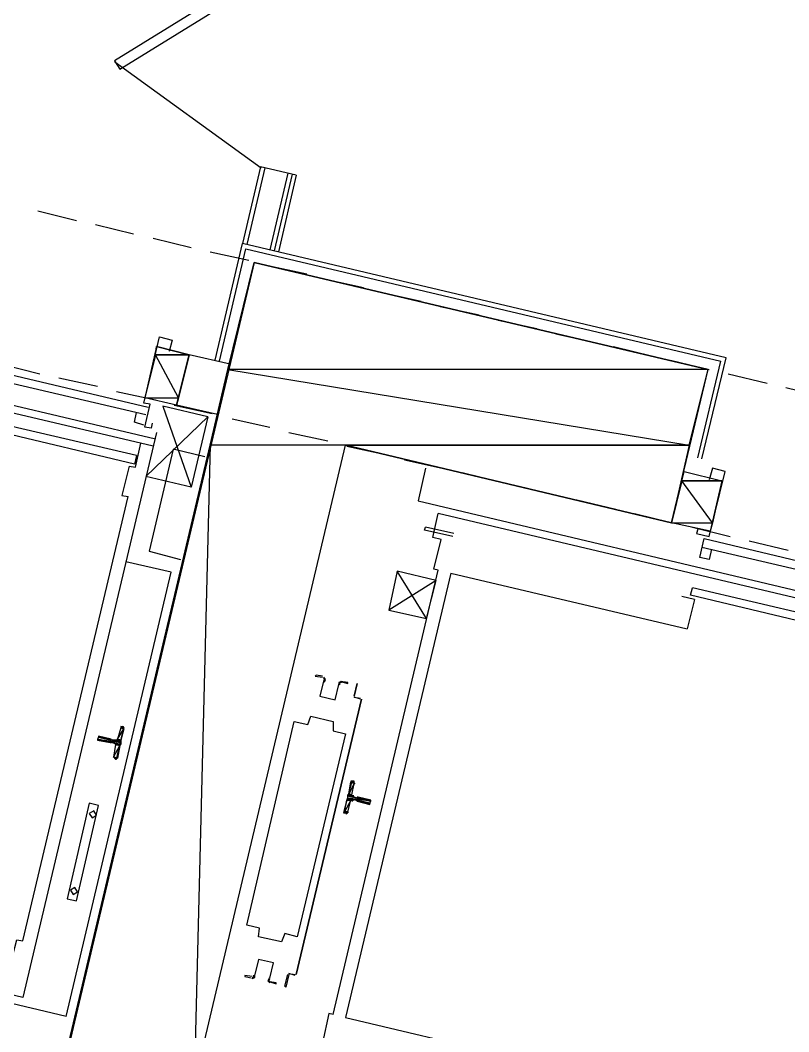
# Model space of a CAD drawing. Header units: feet. Extents: x -84 to 198, y -22 to 181.
# Drawn here: x 69.37 to 79.12, y 113.26 to 126.1 of the extents above; entities that cross this region are included whole.
import ezdxf

# ---------------------------------------------------------------- set-up
doc = ezdxf.new("R2010")
doc.units = ezdxf.units.FT
for name, color, linetype in [('A-LINEA', 7, 'CONTINUOUS'), ('A-LINEA-FINA', 9, 'CONTINUOUS'), ('A-MURO-CONCRETO', 8, 'CONTINUOUS')]:
    doc.layers.add(name, color=color, linetype=linetype)

msp = doc.modelspace()

# ---------------------------------------------------------------- linework, layer by layer
at = {"layer": 'A-LINEA'}
for p, q in [((70.5641, 125.5761), (72.4211, 124.2319)), ((72.4133, 124.2444), (72.1867, 123.2711)), ((72.4667, 124.2311), (72.24, 123.2578)), ((72.8667, 124.1378), (72.4133, 124.2444)), ((72.76, 124.1644), (72.5333, 123.1911)), ((72.8133, 124.1511), (72.5867, 123.1778)), ((72.8667, 124.1378), (72.64, 123.1644)), ((69.5867, 123.6844), (70.08, 123.5644)), ((70.32, 123.5111), (70.8, 123.3911)), ((71.0533, 123.3378), (71.5333, 123.2178)), ((71.84, 121.7911), (72.1867, 123.2711)), ((78.32, 121.8178), (72.1867, 123.2711)), ((71.7733, 123.1644), (72.2667, 123.0578)), ((71.8933, 121.7778), (72.2267, 123.2044)), ((72.2267, 123.2044), (78.2533, 121.7778)), ((72.5067, 122.9911), (73, 122.8844)), ((73.24, 122.8178), (73.72, 122.7111)), ((73.9733, 122.6444), (74.4533, 122.5378)), ((63.8267, 122.5111), (71.08, 120.7911)), ((74.6933, 122.4711), (75.1867, 122.3644)), ((71.0533, 120.6978), (64.08, 122.3378)), ((75.4267, 122.2978), (75.92, 122.1911)), ((76.16, 122.1244), (76.64, 122.0178)), ((67.4533, 122.0311), (70.9867, 121.1911)), ((67.4267, 121.9244), (70.96, 121.0978)), ((71.0933, 121.9644), (70.9467, 121.3111)), ((71.5067, 121.8578), (71.0933, 121.9644)), ((71.3467, 121.2178), (71.5067, 121.8578)), ((72.0267, 121.7378), (71.5067, 121.8578)), ((76.8933, 121.9644), (77.3733, 121.8444)), ((69.1333, 121.7378), (69.6133, 121.6178)), ((77.6133, 121.7911), (78.1067, 121.6711)), ((77.96, 120.5511), (78.2533, 121.7778)), ((78.0133, 120.5378), (78.32, 121.8178)), ((78.3467, 121.6178), (78.84, 121.4978)), ((69.8533, 121.5644), (70.3467, 121.4578)), ((70.84, 120.5778), (67.3067, 121.4044)), ((70.5867, 121.3911), (71.08, 121.2844)), ((79.08, 121.4444), (79.56, 121.3244)), ((70.8133, 120.4711), (67.28, 121.3111)), ((71.3467, 121.2178), (70.9467, 121.3111)), ((71.32, 121.2178), (71.8, 121.1111)), ((71.8667, 121.0978), (71.3467, 121.2178)), ((71.7467, 121.0711), (71.5333, 120.1778)), ((72.0533, 121.0444), (72.5333, 120.9378)), ((71.0933, 120.8711), (69.4, 113.6978)), ((72.7733, 120.8711), (73.2667, 120.7644)), ((70.8267, 120.4311), (70.8933, 120.7378)), ((73.5067, 120.6978), (74, 120.5911)), ((70.84, 120.5778), (70.8133, 120.4711)), ((70.7467, 120.4444), (70.6533, 120.0711)), ((70.7467, 120.4444), (70.8267, 120.4311)), ((74.24, 120.5244), (74.72, 120.4178)), ((71.5333, 120.1778), (70.96, 120.3111)), ((74.5067, 120.4178), (74.4133, 120.0044)), ((74.9733, 120.3644), (75.4533, 120.2444)), ((75.6933, 120.1911), (76.1867, 120.0711)), ((78.2667, 120.2578), (78.12, 119.6178)), ((69.4, 114.4178), (70.7333, 120.0578)), ((70.6533, 120.0711), (70.7333, 120.0578)), ((74.4133, 120.0044), (81.6667, 118.2844)), ((76.4267, 120.0178), (76.92, 119.8978)), ((81.64, 118.1911), (74.6667, 119.8444)), ((77.16, 119.8444), (77.64, 119.7244)), ((74.4933, 119.6311), (74.5067, 119.6711)), ((74.8667, 119.5911), (74.5067, 119.6711)), ((77.8933, 119.6711), (78.3733, 119.5511)), ((74.8533, 119.5511), (74.4933, 119.6311)), ((74.6133, 119.1378), (74.7067, 119.5111)), ((78.0133, 119.4178), (81.5467, 118.5911)), ((78.04, 119.5244), (81.5733, 118.6844)), ((78.6133, 119.4978), (79.1067, 119.3778)), ((78.1333, 119.3911), (78.1067, 119.2578)), ((71.28, 119.0978), (70.7067, 119.2311)), ((69.9467, 113.4578), (71.28, 119.0978)), ((73.3333, 113.4844), (74.6667, 119.1244)), ((74.8267, 119.0844), (73.4933, 113.4444)), ((74.6667, 119.1244), (74.6133, 119.1378)), ((74.8267, 119.0844), (77.8267, 118.3778)), ((74.64, 118.9911), (74.04, 118.6178)), ((77.92, 118.7511), (77.76, 118.7911)), ((77.8667, 118.8044), (77.8933, 118.8978)), ((81.4, 117.9644), (77.8667, 118.8044)), ((81.4267, 118.0711), (77.8933, 118.8978)), ((77.92, 118.7511), (77.8267, 118.3778)), ((73.68, 117.4844), (73.6, 117.5111)), ((73.6, 117.5111), (73.68, 117.4978)), ((72.8667, 113.9911), (73.6933, 117.4844)), ((73.6933, 117.4844), (72.8667, 113.9911)), ((73.68, 117.4844), (73.68, 117.4844)), ((70.64, 117.1244), (70.6, 116.9778)), ((70.6779, 117.1239), (70.6542, 117.1104)), ((70.52, 116.9778), (70.52, 116.9778)), ((70.5333, 116.9778), (70.5333, 116.9778)), ((70.5733, 116.9644), (70.5333, 116.9644)), ((70.5733, 116.9111), (70.5467, 116.7511)), ((70.5603, 116.7477), (70.5754, 116.725)), ((73.5733, 116.2711), (73.6, 116.4178)), ((73.6131, 116.4079), (73.5979, 116.4306)), ((73.52, 116.0578), (73.56, 116.2044)), ((73.5867, 116.2178), (73.6267, 116.2044)), ((73.64, 116.2311), (73.6, 116.2444)), ((73.6267, 116.1911), (73.6267, 116.1911)), ((73.64, 116.1911), (73.64, 116.1911)), ((73.4954, 116.0316), (73.5191, 116.0452)), ((69.9467, 113.4578), (62.0267, 115.3378)), ((69.4, 113.6978), (62.4267, 115.3511)), ((72.8533, 113.9778), (72.7733, 114.0044)), ((72.7733, 114.0044), (72.8533, 113.9911)), ((72.8533, 113.9911), (72.8533, 113.9911)), ((73.4933, 113.4444), (76.4933, 112.7378))]:
    msp.add_line(p, q, dxfattribs=at)
for points in [[(73.1067, 127.1644), (70.56, 125.5911), (70.6267, 125.4844), (73.1733, 127.0578), (73.1067, 127.1644)], [(77.6267, 119.7244), (78.0933, 121.6711), (72.3333, 123.0311), (69.4933, 111.0311), (75.2533, 109.6711), (75.7067, 111.6178), (71.5733, 112.5911), (73.4933, 120.7111), (77.6267, 119.7244)], [(71.04, 120.9911), (71.0267, 120.9244), (70.9467, 120.9378), (71.0133, 121.2311), (70.9333, 121.2444), (71.1333, 122.0844), (71.2933, 122.0444), (71.2533, 121.8978)], [(70.9333, 120.9644), (70.8133, 121.0044), (70.84, 121.1244)], [(70.96, 120.3111), (71.7467, 121.0711), (71.1733, 121.2044), (71.5333, 120.1778)], [(71.7067, 120.5644), (71.3067, 120.6578), (71, 119.3644), (71.4, 119.2578)], [(78.12, 119.6178), (77.6267, 119.7244), (77.7867, 120.3778), (78.2667, 120.2578)], [(77.96, 119.6444), (77.9467, 119.5911), (78.1067, 119.5511), (78.3067, 120.3778), (78.1467, 120.4178), (78.1067, 120.2711)], [(74.7067, 119.5111), (74.6, 119.5378), (74.6667, 119.8444)], [(78.1067, 119.2578), (77.9867, 119.2844), (78.04, 119.5244)], [(74.52, 118.5111), (74.1467, 119.1111), (74.04, 118.6178), (74.52, 118.5111), (74.64, 118.9911), (74.1467, 119.1111)], [(73.2, 117.7778), (73.12, 117.7911), (73.1067, 117.7778), (73.2, 117.7644)], [(73.2173, 117.7142), (73.2264, 117.7343), (73.2115, 117.7505)], [(73.2243, 117.7028), (73.2396, 117.7364), (73.2147, 117.7635)], [(73.2131, 117.7169), (73.1676, 117.5242), (73.3602, 117.4786), (73.4058, 117.6713)], [(73.2131, 117.7169), (73.1676, 117.5242), (73.3602, 117.4786), (73.4058, 117.6713)], [(73.4407, 117.7103), (73.4063, 117.6972), (73.4049, 117.6604)], [(73.4377, 117.6973), (73.4171, 117.6895), (73.4162, 117.6674)], [(73.4267, 117.7111), (73.52, 117.6844), (73.52, 117.6978), (73.4267, 117.7111)], [(73.6, 117.5244), (73.64, 117.6844), (73.6, 117.5244), (73.6, 117.5244)], [(72.24, 114.6178), (72.84, 117.2044), (73.0133, 117.1644), (73.0533, 117.2711), (73.3333, 117.2044), (73.3333, 117.0844), (73.4933, 117.0444), (72.88, 114.4711), (72.72, 114.5111), (72.68, 114.4044), (72.3867, 114.4711), (72.4, 114.5778), (72.24, 114.6178)], [(70.5733, 116.7244), (70.5867, 116.7244), (70.68, 117.1244), (70.6667, 117.1378)], [(70.52, 116.9778), (70.36, 117.0178), (70.3467, 116.9644), (70.5067, 116.9378)], [(70.56, 116.9244), (70.52, 116.9378), (70.52, 116.9378)], [(70.5861, 116.8998), (70.5837, 116.915), (70.5713, 116.9239)], [(70.5754, 116.9516), (70.5905, 116.9541), (70.5995, 116.9665)], [(73.5867, 116.4444), (73.5733, 116.4444), (73.4667, 116.0444), (73.4933, 116.0444)], [(73.5979, 116.2039), (73.5828, 116.2015), (73.5739, 116.189)], [(73.5872, 116.2691), (73.5896, 116.2539), (73.6021, 116.245)], [(73.64, 116.1911), (73.8, 116.1511), (73.8133, 116.2044), (73.6533, 116.2444), (73.64, 116.2444), (73.64, 116.2444)], [(69.96, 114.9511), (70.08, 114.9244), (70.36, 116.1378), (70.24, 116.1644), (69.96, 114.9511)], [(70.2759, 115.979), (70.3321, 116.0137), (70.2974, 116.0699), (70.2413, 116.0352), (70.2759, 115.979)], [(70.0359, 115.0057), (70.0921, 115.0404), (70.0574, 115.0965), (70.0013, 115.0619), (70.0359, 115.0057)], [(69.2267, 114.0578), (69.32, 114.4311), (69.4, 114.4178)], [(72.5336, 113.9454), (72.5791, 114.138), (72.3865, 114.1836), (72.3408, 113.991)], [(72.5336, 113.9454), (72.5791, 114.138), (72.3865, 114.1836), (72.3408, 113.991)], [(72.3067, 113.9644), (72.2133, 113.9778), (72.2133, 113.9644), (72.2933, 113.9511)], [(72.306, 113.9386), (72.3404, 113.9517), (72.3418, 113.9885)], [(72.3089, 113.9516), (72.3296, 113.9594), (72.3304, 113.9815)], [(72.5223, 113.9461), (72.5071, 113.9125), (72.532, 113.8854)], [(72.5294, 113.9347), (72.5203, 113.9146), (72.5352, 113.8984)], [(72.5333, 113.8978), (72.6133, 113.8711), (72.6133, 113.8844), (72.5333, 113.8978)], [(72.7733, 113.9911), (72.7733, 113.9911), (72.7333, 113.8311), (72.72, 113.8444), (72.76, 113.9911)], [(73.3333, 113.4844), (73.28, 113.4978), (73.2, 113.1244), (73.08, 113.1511)]]:
    msp.add_lwpolyline(points, dxfattribs=at)
at = {"layer": 'A-LINEA-FINA'}
for p, q in [((70.68, 117.1111), (70.64, 117.1244)), ((70.68, 117.1244), (70.64, 117.1244)), ((70.68, 117.1244), (70.6533, 117.1378)), ((70.5067, 116.9378), (70.3467, 116.9778)), ((70.52, 116.9378), (70.3467, 116.9778)), ((70.52, 116.9778), (70.36, 117.0178)), ((70.52, 116.9778), (70.36, 117.0178)), ((70.52, 116.9778), (70.36, 117.0044)), ((70.64, 116.9644), (70.6, 116.9778)), ((70.5067, 116.9378), (70.3467, 116.9644)), ((70.6267, 116.8978), (70.5733, 116.9111)), ((70.6267, 116.8978), (70.5733, 116.9111)), ((70.5867, 116.7244), (70.56, 116.7378)), ((70.5867, 116.7244), (70.56, 116.7378)), ((70.5867, 116.7378), (70.56, 116.7378)), ((70.5867, 116.7244), (70.5733, 116.7244)), ((73.56, 116.4444), (73.6, 116.4444)), ((73.56, 116.4444), (73.6, 116.4311)), ((73.56, 116.4311), (73.6, 116.4311)), ((73.56, 116.4311), (73.6, 116.4178)), ((73.5733, 116.4444), (73.5867, 116.4444)), ((73.5067, 116.2178), (73.56, 116.2044)), ((73.52, 116.2711), (73.5733, 116.2578)), ((73.52, 116.2711), (73.5733, 116.2578)), ((73.52, 116.2578), (73.5867, 116.2444)), ((73.52, 116.2311), (73.5867, 116.2178)), ((73.5333, 116.2844), (73.5733, 116.2711)), ((73.64, 116.2444), (73.8133, 116.2044)), ((73.64, 116.2311), (73.8133, 116.2044)), ((73.64, 116.2311), (73.8133, 116.1911)), ((73.64, 116.2044), (73.8, 116.1644)), ((73.64, 116.1911), (73.8, 116.1644)), ((73.4667, 116.0444), (73.5067, 116.0444)), ((73.4667, 116.0444), (73.4933, 116.0444)), ((73.48, 116.0578), (73.52, 116.0444)), ((73.48, 116.0578), (73.5067, 116.0444))]:
    msp.add_line(p, q, dxfattribs=at)
for points in [[(70.6, 116.9778), (70.68, 117.1111), (70.64, 117.1244), (70.6, 116.9778)], [(70.64, 116.9644), (70.6, 116.9778), (70.68, 117.1111), (70.64, 116.9644)], [(70.64, 117.1244), (70.68, 117.1244), (70.64, 117.1378), (70.64, 117.1244)], [(70.68, 117.1244), (70.64, 117.1378), (70.6533, 117.1378), (70.68, 117.1244), (70.68, 117.1244)], [(70.64, 117.1378), (70.68, 117.1244), (70.68, 117.1244), (70.64, 117.1378)], [(70.64, 117.1244), (70.68, 117.1111), (70.68, 117.1111), (70.64, 117.1244), (70.64, 117.1244)], [(70.68, 117.1244), (70.68, 117.1244), (70.64, 117.1244), (70.68, 117.1244)], [(70.68, 117.1244), (70.64, 117.1244), (70.68, 117.1111), (70.68, 117.1244), (70.68, 117.1244)], [(70.68, 117.1244), (70.68, 117.1244), (70.6533, 117.1378), (70.68, 117.1244)], [(70.6533, 117.1378), (70.68, 117.1244), (70.68, 117.1244), (70.6533, 117.1378)], [(70.68, 117.1244), (70.68, 117.1244), (70.6533, 117.1378), (70.68, 117.1244)], [(70.68, 117.1244), (70.6533, 117.1378), (70.6667, 117.1378), (70.68, 117.1244), (70.68, 117.1244)], [(70.6533, 117.1378), (70.68, 117.1244), (70.68, 117.1244), (70.6533, 117.1378)], [(70.68, 117.1244), (70.68, 117.1244), (70.6667, 117.1378), (70.68, 117.1244)], [(70.68, 117.1244), (70.6667, 117.1378), (70.68, 117.1244), (70.68, 117.1244), (70.68, 117.1244)], [(70.3467, 116.9778), (70.64, 116.9378), (70.36, 117.0044), (70.3467, 116.9778), (70.3467, 116.9778)], [(70.3467, 116.9644), (70.5067, 116.9378), (70.3467, 116.9778), (70.3467, 116.9644), (70.3467, 116.9644)], [(70.3467, 116.9778), (70.5067, 116.9378), (70.5067, 116.9378), (70.3467, 116.9778)], [(70.5067, 116.9378), (70.5067, 116.9378), (70.3467, 116.9778), (70.5067, 116.9378)], [(70.3467, 116.9778), (70.5067, 116.9378), (70.5067, 116.9378), (70.3467, 116.9778), (70.3467, 116.9778)], [(70.3467, 116.9778), (70.5067, 116.9378), (70.5067, 116.9378), (70.3467, 116.9778)], [(70.5067, 116.9378), (70.5067, 116.9378), (70.3467, 116.9778), (70.5067, 116.9378), (70.5067, 116.9378)], [(70.3467, 116.9778), (70.52, 116.9378), (70.52, 116.9378), (70.3467, 116.9778)], [(70.52, 116.9378), (70.52, 116.9378), (70.3467, 116.9778), (70.52, 116.9378)], [(70.52, 116.9378), (70.3467, 116.9778), (70.5067, 116.9378), (70.52, 116.9378), (70.52, 116.9378)], [(70.3467, 116.9778), (70.52, 116.9378), (70.52, 116.9378), (70.3467, 116.9778)], [(70.52, 116.9378), (70.52, 116.9378), (70.3467, 116.9778), (70.52, 116.9378), (70.52, 116.9378)], [(70.3467, 116.9778), (70.52, 116.9378), (70.52, 116.9378), (70.3467, 116.9778)], [(70.52, 116.9378), (70.52, 116.9378), (70.3467, 116.9778), (70.52, 116.9378), (70.52, 116.9378)], [(70.3467, 116.9778), (70.52, 116.9378), (70.52, 116.9378), (70.3467, 116.9778)], [(70.52, 116.9378), (70.52, 116.9378), (70.3467, 116.9778), (70.52, 116.9378), (70.52, 116.9378)], [(70.64, 116.9111), (70.3467, 116.9778), (70.64, 116.9378), (70.64, 116.9111)], [(70.36, 117.0044), (70.52, 116.9778), (70.36, 117.0178), (70.36, 117.0044)], [(70.36, 117.0178), (70.52, 116.9778), (70.52, 116.9778), (70.36, 117.0178), (70.36, 117.0178)], [(70.36, 117.0178), (70.52, 116.9778), (70.52, 116.9778), (70.36, 117.0178)], [(70.52, 116.9778), (70.52, 116.9778), (70.36, 117.0178), (70.52, 116.9778), (70.52, 116.9778)], [(70.36, 117.0178), (70.52, 116.9778), (70.52, 116.9778), (70.36, 117.0178)], [(70.52, 116.9778), (70.52, 116.9778), (70.36, 117.0178), (70.52, 116.9778)], [(70.36, 117.0178), (70.52, 116.9778), (70.52, 116.9778), (70.36, 117.0178), (70.36, 117.0178)], [(70.36, 117.0178), (70.52, 116.9778), (70.52, 116.9778), (70.36, 117.0178)], [(70.52, 116.9778), (70.52, 116.9778), (70.36, 117.0178), (70.52, 116.9778), (70.52, 116.9778)], [(70.36, 117.0178), (70.52, 116.9778), (70.52, 116.9778), (70.36, 117.0178)], [(70.52, 116.9778), (70.52, 116.9778), (70.36, 117.0178), (70.52, 116.9778), (70.52, 116.9778)], [(70.52, 116.9644), (70.52, 116.9644), (70.36, 117.0044), (70.52, 116.9644)], [(70.52, 116.9644), (70.36, 117.0044), (70.5333, 116.9644), (70.52, 116.9644), (70.52, 116.9644)], [(70.52, 116.9778), (70.52, 116.9778), (70.36, 117.0044), (70.52, 116.9778)], [(70.52, 116.9778), (70.36, 117.0044), (70.52, 116.9644), (70.52, 116.9778), (70.52, 116.9778)], [(70.5867, 116.9644), (70.64, 116.9644), (70.6, 116.9778), (70.5867, 116.9644)], [(70.6, 116.9778), (70.64, 116.9644), (70.64, 116.9644), (70.6, 116.9778), (70.6, 116.9778)], [(70.5467, 116.7511), (70.6267, 116.8978), (70.5733, 116.9111), (70.5467, 116.7511)], [(70.6, 116.7378), (70.5467, 116.7511), (70.6267, 116.8978), (70.6, 116.7378)], [(70.5733, 116.9244), (70.64, 116.9111), (70.56, 116.9244), (70.5733, 116.9244), (70.5733, 116.9244)], [(70.56, 116.9244), (70.64, 116.9111), (70.64, 116.9111), (70.56, 116.9244)], [(70.64, 116.9111), (70.64, 116.9111), (70.56, 116.9244), (70.64, 116.9111), (70.64, 116.9111)], [(70.5733, 116.9644), (70.64, 116.9378), (70.64, 116.9378), (70.5733, 116.9644)], [(70.64, 116.9378), (70.64, 116.9378), (70.5733, 116.9644), (70.64, 116.9378), (70.64, 116.9378)], [(70.5733, 116.9644), (70.64, 116.9378), (70.64, 116.9378), (70.5733, 116.9644)], [(70.64, 116.9378), (70.64, 116.9378), (70.5733, 116.9644), (70.64, 116.9378), (70.64, 116.9378)], [(70.64, 116.9378), (70.5733, 116.9644), (70.64, 116.9511), (70.64, 116.9378)], [(70.5733, 116.9644), (70.64, 116.9511), (70.5867, 116.9644), (70.5733, 116.9644), (70.5733, 116.9644)], [(70.5733, 116.9111), (70.6267, 116.9111), (70.5733, 116.9244), (70.5733, 116.9111), (70.5733, 116.9111)], [(70.5733, 116.9244), (70.6267, 116.9111), (70.6267, 116.9111), (70.5733, 116.9244)], [(70.6267, 116.9111), (70.6267, 116.9111), (70.5733, 116.9244), (70.6267, 116.9111), (70.6267, 116.9111)], [(70.5733, 116.9244), (70.6267, 116.9111), (70.6267, 116.9111), (70.5733, 116.9244)], [(70.6267, 116.9111), (70.6267, 116.9111), (70.5733, 116.9244), (70.6267, 116.9111), (70.6267, 116.9111)], [(70.5733, 116.9244), (70.6267, 116.9111), (70.6267, 116.9111), (70.5733, 116.9244)], [(70.6267, 116.9111), (70.6267, 116.9111), (70.5733, 116.9244), (70.6267, 116.9111), (70.6267, 116.9111)], [(70.6267, 116.9111), (70.5733, 116.9244), (70.64, 116.9111), (70.6267, 116.9111)], [(70.5733, 116.9111), (70.6267, 116.8978), (70.6267, 116.8978), (70.5733, 116.9111)], [(70.6267, 116.8978), (70.6267, 116.8978), (70.5733, 116.9111), (70.6267, 116.8978)], [(70.5733, 116.9111), (70.6267, 116.8978), (70.6267, 116.8978), (70.5733, 116.9111)], [(70.6267, 116.8978), (70.6267, 116.8978), (70.5733, 116.9111), (70.6267, 116.8978), (70.6267, 116.8978)], [(70.6267, 116.8978), (70.5733, 116.9111), (70.6267, 116.9111), (70.6267, 116.8978)], [(70.5867, 116.9644), (70.64, 116.9511), (70.64, 116.9511), (70.5867, 116.9644)], [(70.64, 116.9511), (70.64, 116.9511), (70.5867, 116.9644), (70.64, 116.9511), (70.64, 116.9511)], [(70.5867, 116.9644), (70.64, 116.9511), (70.64, 116.9511), (70.5867, 116.9644)], [(70.64, 116.9511), (70.64, 116.9511), (70.5867, 116.9644), (70.64, 116.9511), (70.64, 116.9511)], [(70.5867, 116.9644), (70.64, 116.9511), (70.64, 116.9511), (70.5867, 116.9644)], [(70.64, 116.9511), (70.64, 116.9511), (70.5867, 116.9644), (70.64, 116.9511), (70.64, 116.9511)], [(70.5867, 116.9644), (70.64, 116.9511), (70.64, 116.9511), (70.5867, 116.9644)], [(70.64, 116.9511), (70.64, 116.9511), (70.5867, 116.9644), (70.64, 116.9511), (70.64, 116.9511)], [(70.64, 116.9511), (70.5867, 116.9644), (70.64, 116.9644), (70.64, 116.9511)], [(70.5867, 116.7378), (70.56, 116.7511), (70.5467, 116.7511), (70.5867, 116.7378), (70.5867, 116.7378)], [(70.6, 116.7378), (70.6, 116.7378), (70.5467, 116.7511), (70.6, 116.7378)], [(70.6, 116.7378), (70.5467, 116.7511), (70.5867, 116.7378), (70.6, 116.7378), (70.6, 116.7378)], [(70.56, 116.7378), (70.5867, 116.7378), (70.56, 116.7511), (70.56, 116.7378)], [(70.56, 116.7511), (70.5867, 116.7378), (70.5867, 116.7378), (70.56, 116.7511), (70.56, 116.7511)], [(70.5733, 116.7244), (70.5867, 116.7244), (70.56, 116.7378), (70.5733, 116.7244)], [(70.56, 116.7378), (70.5867, 116.7244), (70.5867, 116.7244), (70.56, 116.7378)], [(70.5867, 116.7244), (70.5867, 116.7244), (70.56, 116.7378), (70.5867, 116.7244)], [(70.56, 116.7378), (70.5867, 116.7244), (70.5867, 116.7244), (70.56, 116.7378)], [(70.5867, 116.7244), (70.5867, 116.7244), (70.56, 116.7378), (70.5867, 116.7244), (70.5867, 116.7244)], [(70.5867, 116.7378), (70.5867, 116.7378), (70.56, 116.7378), (70.5867, 116.7378)], [(70.5867, 116.7378), (70.56, 116.7378), (70.5867, 116.7244), (70.5867, 116.7378), (70.5867, 116.7378)], [(73.56, 116.4311), (73.6, 116.4178), (73.5333, 116.2844), (73.56, 116.4311)], [(73.6, 116.4178), (73.5333, 116.2844), (73.5733, 116.2711), (73.6, 116.4178)], [(73.56, 116.4444), (73.56, 116.4444), (73.6, 116.4444), (73.56, 116.4444)], [(73.56, 116.4444), (73.6, 116.4444), (73.5733, 116.4444), (73.56, 116.4444), (73.56, 116.4444)], [(73.6, 116.4444), (73.56, 116.4444), (73.6, 116.4311), (73.6, 116.4444)], [(73.6, 116.4311), (73.56, 116.4444), (73.56, 116.4444), (73.6, 116.4311), (73.6, 116.4311)], [(73.56, 116.4311), (73.6, 116.4311), (73.56, 116.4444), (73.56, 116.4311), (73.56, 116.4311)], [(73.56, 116.4311), (73.56, 116.4311), (73.6, 116.4311), (73.56, 116.4311)], [(73.6, 116.4311), (73.56, 116.4311), (73.6, 116.4178), (73.6, 116.4311)], [(73.6, 116.4178), (73.56, 116.4311), (73.56, 116.4311), (73.6, 116.4178), (73.6, 116.4178)], [(73.5867, 116.4444), (73.5733, 116.4444), (73.5733, 116.4444), (73.5867, 116.4444)], [(73.5733, 116.4444), (73.5733, 116.4444), (73.5867, 116.4444), (73.5733, 116.4444)], [(73.5733, 116.4444), (73.5867, 116.4444), (73.6, 116.4444), (73.5733, 116.4444), (73.5733, 116.4444)], [(73.5067, 116.2044), (73.56, 116.2044), (73.48, 116.0578), (73.5067, 116.2044)], [(73.56, 116.2044), (73.48, 116.0578), (73.52, 116.0578), (73.56, 116.2044)], [(73.52, 116.2178), (73.5733, 116.2044), (73.5067, 116.2178), (73.52, 116.2178)], [(73.5733, 116.2044), (73.5067, 116.2178), (73.56, 116.2044), (73.5733, 116.2044)], [(73.56, 116.2044), (73.5067, 116.2178), (73.5067, 116.2178), (73.56, 116.2044), (73.56, 116.2044)], [(73.5067, 116.2044), (73.56, 116.2044), (73.5067, 116.2178), (73.5067, 116.2044), (73.5067, 116.2044)], [(73.5067, 116.2044), (73.5067, 116.2044), (73.56, 116.2044), (73.5067, 116.2044)], [(73.5333, 116.2844), (73.5733, 116.2711), (73.52, 116.2711), (73.5333, 116.2844)], [(73.5733, 116.2711), (73.52, 116.2711), (73.5733, 116.2578), (73.5733, 116.2711)], [(73.5733, 116.2578), (73.52, 116.2711), (73.52, 116.2711), (73.5733, 116.2578), (73.5733, 116.2578)], [(73.5733, 116.2578), (73.52, 116.2711), (73.5867, 116.2578), (73.5733, 116.2578), (73.5733, 116.2578)], [(73.5867, 116.2578), (73.52, 116.2711), (73.52, 116.2711), (73.5867, 116.2578)], [(73.52, 116.2711), (73.52, 116.2711), (73.5867, 116.2578), (73.52, 116.2711), (73.52, 116.2711)], [(73.52, 116.2711), (73.5867, 116.2578), (73.52, 116.2578), (73.52, 116.2711)], [(73.5867, 116.2578), (73.52, 116.2578), (73.5867, 116.2444), (73.5867, 116.2578), (73.5867, 116.2578)], [(73.5867, 116.2444), (73.52, 116.2578), (73.52, 116.2578), (73.5867, 116.2444)], [(73.52, 116.2578), (73.52, 116.2578), (73.5867, 116.2444), (73.52, 116.2578), (73.52, 116.2578)], [(73.5867, 116.2444), (73.52, 116.2578), (73.52, 116.2578), (73.5867, 116.2444)], [(73.52, 116.2578), (73.52, 116.2578), (73.5867, 116.2444), (73.52, 116.2578), (73.52, 116.2578)], [(73.5867, 116.2444), (73.52, 116.2578), (73.6, 116.2444), (73.5867, 116.2444), (73.5867, 116.2444)], [(73.52, 116.2578), (73.8133, 116.1911), (73.52, 116.2311), (73.52, 116.2578)], [(73.8133, 116.1911), (73.52, 116.2311), (73.8, 116.1644), (73.8133, 116.1911), (73.8133, 116.1911)], [(73.5867, 116.2178), (73.52, 116.2311), (73.52, 116.2311), (73.5867, 116.2178)], [(73.52, 116.2311), (73.52, 116.2311), (73.5867, 116.2178), (73.52, 116.2311), (73.52, 116.2311)], [(73.5867, 116.2178), (73.52, 116.2311), (73.5733, 116.2178), (73.5867, 116.2178), (73.5867, 116.2178)], [(73.5733, 116.2178), (73.52, 116.2311), (73.52, 116.2311), (73.5733, 116.2178)], [(73.52, 116.2311), (73.52, 116.2311), (73.5733, 116.2178), (73.52, 116.2311), (73.52, 116.2311)], [(73.5733, 116.2178), (73.52, 116.2311), (73.52, 116.2311), (73.5733, 116.2178)], [(73.52, 116.2311), (73.52, 116.2311), (73.5733, 116.2178), (73.52, 116.2311), (73.52, 116.2311)], [(73.52, 116.2311), (73.5733, 116.2178), (73.52, 116.2178), (73.52, 116.2311)], [(73.5733, 116.2178), (73.52, 116.2178), (73.5733, 116.2044), (73.5733, 116.2178), (73.5733, 116.2178)], [(73.5733, 116.2044), (73.52, 116.2178), (73.52, 116.2178), (73.5733, 116.2044)], [(73.52, 116.2178), (73.52, 116.2178), (73.5733, 116.2044), (73.52, 116.2178), (73.52, 116.2178)], [(73.5733, 116.2711), (73.5333, 116.2844), (73.5333, 116.2844), (73.5733, 116.2711), (73.5733, 116.2711)], [(73.8, 116.1644), (73.6267, 116.2044), (73.6267, 116.2044), (73.8, 116.1644)], [(73.6267, 116.2044), (73.6267, 116.2044), (73.8, 116.1644), (73.6267, 116.2044), (73.6267, 116.2044)], [(73.8, 116.1644), (73.6267, 116.2044), (73.6267, 116.2044), (73.8, 116.1644)], [(73.6267, 116.2044), (73.6267, 116.2044), (73.8, 116.1644), (73.6267, 116.2044), (73.6267, 116.2044)], [(73.64, 116.2044), (73.8, 116.1644), (73.6267, 116.2044), (73.64, 116.2044), (73.64, 116.2044)], [(73.64, 116.2444), (73.64, 116.2444), (73.8133, 116.2044), (73.64, 116.2444)], [(73.64, 116.2444), (73.8133, 116.2044), (73.6533, 116.2444), (73.64, 116.2444), (73.64, 116.2444)], [(73.8133, 116.2044), (73.64, 116.2444), (73.64, 116.2444), (73.8133, 116.2044)], [(73.64, 116.2444), (73.64, 116.2444), (73.8133, 116.2044), (73.64, 116.2444)], [(73.8133, 116.2044), (73.64, 116.2444), (73.64, 116.2444), (73.8133, 116.2044), (73.8133, 116.2044)], [(73.64, 116.2311), (73.8133, 116.2044), (73.64, 116.2444), (73.64, 116.2311), (73.64, 116.2311)], [(73.64, 116.2311), (73.64, 116.2311), (73.8133, 116.2044), (73.64, 116.2311)], [(73.8133, 116.2044), (73.64, 116.2311), (73.8133, 116.1911), (73.8133, 116.2044)], [(73.8133, 116.1911), (73.64, 116.2311), (73.64, 116.2311), (73.8133, 116.1911), (73.8133, 116.1911)], [(73.8133, 116.1911), (73.64, 116.2311), (73.64, 116.2311), (73.8133, 116.1911)], [(73.64, 116.2311), (73.64, 116.2311), (73.8133, 116.1911), (73.64, 116.2311), (73.64, 116.2311)], [(73.8133, 116.1911), (73.64, 116.2311), (73.64, 116.2311), (73.8133, 116.1911)], [(73.64, 116.2311), (73.64, 116.2311), (73.8133, 116.1911), (73.64, 116.2311), (73.64, 116.2311)], [(73.8133, 116.1911), (73.64, 116.2311), (73.64, 116.2311), (73.8133, 116.1911)], [(73.64, 116.2311), (73.64, 116.2311), (73.8133, 116.1911), (73.64, 116.2311), (73.64, 116.2311)], [(73.8, 116.1644), (73.64, 116.2044), (73.64, 116.2044), (73.8, 116.1644)], [(73.64, 116.2044), (73.64, 116.2044), (73.8, 116.1644), (73.64, 116.2044)], [(73.8, 116.1644), (73.64, 116.2044), (73.64, 116.2044), (73.8, 116.1644)], [(73.64, 116.2044), (73.64, 116.2044), (73.8, 116.1644), (73.64, 116.2044), (73.64, 116.2044)], [(73.64, 116.1911), (73.8, 116.1644), (73.64, 116.2044), (73.64, 116.1911), (73.64, 116.1911)], [(73.64, 116.1911), (73.64, 116.1911), (73.8, 116.1644), (73.64, 116.1911)], [(73.8, 116.1644), (73.64, 116.1911), (73.8, 116.1511), (73.8, 116.1644), (73.8, 116.1644)], [(73.8, 116.1511), (73.64, 116.1911), (73.64, 116.1911), (73.8, 116.1511)], [(73.64, 116.1911), (73.64, 116.1911), (73.8, 116.1511), (73.64, 116.1911), (73.64, 116.1911)], [(73.8, 116.1511), (73.64, 116.1911), (73.64, 116.1911), (73.8, 116.1511)], [(73.64, 116.1911), (73.64, 116.1911), (73.8, 116.1511), (73.64, 116.1911), (73.64, 116.1911)], [(73.4667, 116.0444), (73.5067, 116.0444), (73.48, 116.0578), (73.4667, 116.0444), (73.4667, 116.0444)], [(73.4933, 116.0444), (73.4667, 116.0444), (73.5067, 116.0444), (73.4933, 116.0444)], [(73.5067, 116.0444), (73.4667, 116.0444), (73.4667, 116.0444), (73.5067, 116.0444)], [(73.4667, 116.0444), (73.4667, 116.0444), (73.5067, 116.0444), (73.4667, 116.0444)], [(73.5067, 116.0444), (73.4667, 116.0444), (73.4667, 116.0444), (73.5067, 116.0444)], [(73.4667, 116.0444), (73.4667, 116.0444), (73.4933, 116.0444), (73.4667, 116.0444)], [(73.4933, 116.0444), (73.4667, 116.0444), (73.4667, 116.0444), (73.4933, 116.0444)], [(73.4667, 116.0444), (73.4667, 116.0444), (73.4933, 116.0444), (73.4667, 116.0444), (73.4667, 116.0444)], [(73.48, 116.0578), (73.52, 116.0578), (73.52, 116.0444), (73.48, 116.0578), (73.48, 116.0578)], [(73.52, 116.0578), (73.48, 116.0578), (73.48, 116.0578), (73.52, 116.0578), (73.52, 116.0578)], [(73.52, 116.0444), (73.48, 116.0578), (73.5067, 116.0444), (73.52, 116.0444)], [(73.5067, 116.0444), (73.48, 116.0578), (73.48, 116.0578), (73.5067, 116.0444), (73.5067, 116.0444)]]:
    msp.add_lwpolyline(points, dxfattribs=at)
at = {"layer": 'A-MURO-CONCRETO'}
for points in [[(72.3333, 123.0311), (78.0933, 121.6711), (72, 121.6711), (72.3333, 123.0311), (72.3333, 123.0311)], [(71.08, 121.8578), (70.9467, 121.3111), (71.3733, 121.3111), (71.08, 121.8578)], [(71.0933, 121.9644), (71.5067, 121.8578), (71.08, 121.8578), (71.0933, 121.9644), (71.0933, 121.9644)], [(71.08, 121.8578), (71.5067, 121.8578), (71.3733, 121.3111), (71.08, 121.8578), (71.08, 121.8578)], [(72, 121.6711), (77.8533, 120.7111), (71.7733, 120.7111), (72, 121.6711), (72, 121.6711)], [(78.0933, 121.6711), (72, 121.6711), (77.8533, 120.7111), (78.0933, 121.6711)], [(70.9467, 121.3111), (71.3733, 121.3111), (71.3467, 121.2178), (70.9467, 121.3111), (70.9467, 121.3111)], [(71.7733, 120.7111), (71.5733, 112.5911), (69.8533, 112.5911), (71.7733, 120.7111), (71.7733, 120.7111)], [(73.4933, 120.7111), (71.7733, 120.7111), (71.5733, 112.5911), (73.4933, 120.7111)], [(73.4933, 120.7111), (77.8533, 120.7111), (77.6267, 119.7244), (73.4933, 120.7111), (73.4933, 120.7111)], [(77.7867, 120.3778), (78.2667, 120.2578), (77.76, 120.2578), (77.7867, 120.3778), (77.7867, 120.3778)], [(77.76, 120.2578), (77.6267, 119.7244), (78.1467, 119.7244), (77.76, 120.2578)], [(77.76, 120.2578), (78.2667, 120.2578), (78.1467, 119.7244), (77.76, 120.2578), (77.76, 120.2578)], [(77.6267, 119.7244), (78.1467, 119.7244), (78.12, 119.6178), (77.6267, 119.7244), (77.6267, 119.7244)]]:
    msp.add_lwpolyline(points, dxfattribs=at)

doc.saveas('drawing.dxf')
